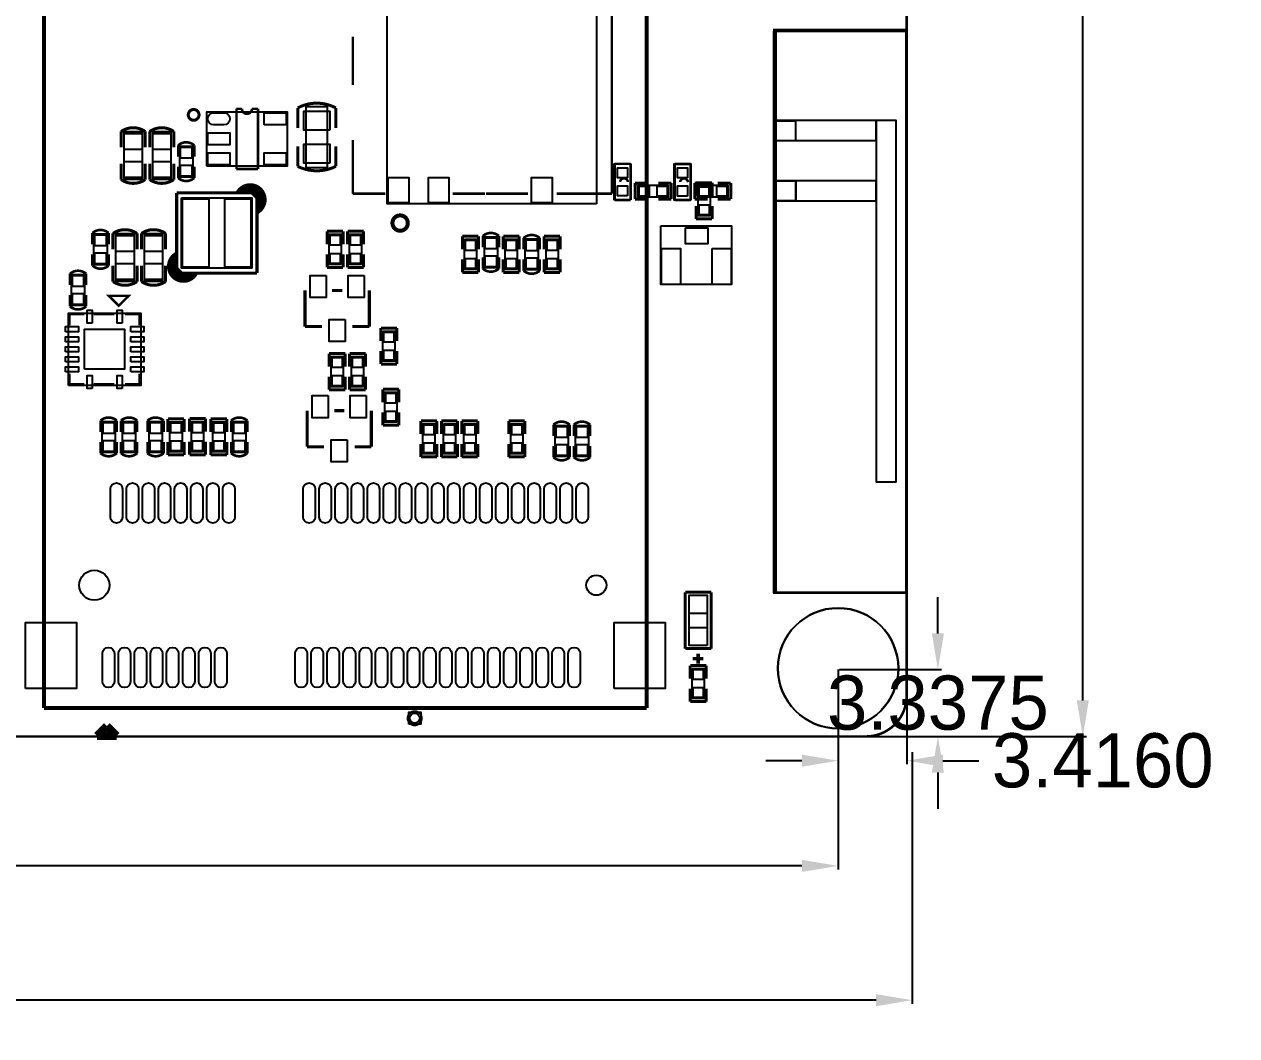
# Model space of a CAD drawing. Extents: x -22 to 154, y -114 to 23.
# Drawn here: x 93.4 to 153.8, y -113.5 to -63.1 of the extents above; entities that cross this region are included whole.
import ezdxf

# ---------------------------------------------------------------- set-up
doc = ezdxf.new("R2010")
doc.units = 0
doc.header["$MEASUREMENT"] = 0
doc.layers.get('0').update_dxf_attribs({"linetype": 'CONTINUOUS'})
doc.layers.get('Defpoints').update_dxf_attribs({"linetype": 'CONTINUOUS'})
for name, color, linetype in [('BG_OUTLINE', 254, 'CONTINUOUS'), ('PG_ASSEMBLY_TOP', 111, 'CONTINUOUS'), ('PG_SILKSCREEN_TOP', 7, 'CONTINUOUS'), ('PIN_TOP', 3, 'CONTINUOUS')]:
    doc.layers.add(name, color=color, linetype=linetype)
doc.dimstyles.get("Standard").update_dxf_attribs({"dimtxt": 2.7, "dimasz": 1.8, "dimexe": 0.18, "dimexo": 0.0625, "dimgap": 0.09, "dimtad": 0, "dimtih": 1, "dimtoh": 1, "dimdec": 4, "dimzin": 0, "dimdsep": 46, "dimtxsty": 'STANDARD', "dimcen": 0.09, "dimclrt": 2, "dimadec": 0, "dimazin": 0, "dimtfac": 1, "dimtdec": 4, "dimtofl": 0, "dimtmove": 0, "dimatfit": 3, "dimfxl": 1, "dimtolj": 1, "dimtzin": 0, "dimarcsym": 0})

# ---------------------------------------------------------------- blocks, each defined once
blk = doc.blocks.new('*D14')
at = {"color": 0, "linetype": 'Continuous', "lineweight": -2}
for p, q in [((0, -95.262), (0, -105.228)), ((133.93, -95.262), (133.93, -105.228)), ((1.8, -105.048), (57.875, -105.048)), ((132.13, -105.048), (76.055, -105.048))]:
    blk.add_line(p, q, dxfattribs=at)
at = {"color": 0, "linetype": 'Continuous'}
for points in [[(1.8, -104.748), (1.8, -105.348), (0, -105.048)], [(132.13, -104.748), (132.13, -105.348), (133.93, -105.048)]]:
    blk.add_solid(points, dxfattribs=at)
at = {"layer": 'Defpoints', "color": 0, "linetype": 'Continuous'}
for p in [(0, -95.2), (133.93, -95.2), (133.93, -105.048)]:
    blk.add_point(p, dxfattribs=at)
at = {"color": 2, "linetype": 'Continuous', "insert": (66.965, -105.048), "char_height": 2.7, "attachment_point": 5}
blk.add_mtext('\\A1;133.9296', dxfattribs=at)
blk = doc.blocks.new('*D15')
at = {"color": 0, "linetype": 'Continuous', "lineweight": -2}
for p, q in [((138.899, -93.462), (138.899, -91.662)), ((133.992, -95.262), (139.079, -95.262)), ((133.992, -98.6), (139.079, -98.6)), ((138.899, -100.4), (138.899, -102.2))]:
    blk.add_line(p, q, dxfattribs=at)
at = {"color": 0, "linetype": 'Continuous'}
for points in [[(138.599, -93.462), (139.199, -93.462), (138.899, -95.262)], [(138.599, -100.4), (139.199, -100.4), (138.899, -98.6)]]:
    blk.add_solid(points, dxfattribs=at)
at = {"layer": 'Defpoints', "color": 0, "linetype": 'Continuous'}
for p in [(133.93, -95.262), (133.93, -98.6), (138.899, -98.6)]:
    blk.add_point(p, dxfattribs=at)
at = {"color": 2, "linetype": 'Continuous', "insert": (138.899, -96.931), "char_height": 2.7, "attachment_point": 5}
blk.add_mtext('\\A1;3.3375', dxfattribs=at)
blk = doc.blocks.new('*D16')
at = {"color": 0, "linetype": 'Continuous', "lineweight": -2}
for p, q in [((133.93, -95.325), (133.93, -99.986)), ((137.346, -95.325), (137.346, -99.986)), ((132.13, -99.806), (130.33, -99.806)), ((139.146, -99.806), (140.946, -99.806))]:
    blk.add_line(p, q, dxfattribs=at)
at = {"color": 0, "linetype": 'Continuous'}
for points in [[(132.13, -99.506), (132.13, -100.106), (133.93, -99.806)], [(139.146, -99.506), (139.146, -100.106), (137.346, -99.806)]]:
    blk.add_solid(points, dxfattribs=at)
at = {"layer": 'Defpoints', "color": 0, "linetype": 'Continuous'}
for p in [(133.93, -95.262), (137.346, -95.262), (137.346, -99.806)]:
    blk.add_point(p, dxfattribs=at)
at = {"color": 2, "linetype": 'Continuous', "insert": (147.111, -99.806), "char_height": 2.7, "attachment_point": 5}
blk.add_mtext('\\A1;3.4160', dxfattribs=at)
blk = doc.blocks.new('*D19')
at = {"color": 0, "linetype": 'Continuous', "lineweight": -2}
for p, q in [((137.621, -99.38), (137.621, -111.921)), ((-8.395, -100.686), (-8.395, -111.921)), ((-6.595, -111.741), (56.198, -111.741)), ((135.821, -111.741), (73.028, -111.741))]:
    blk.add_line(p, q, dxfattribs=at)
at = {"color": 0, "linetype": 'Continuous'}
for points in [[(-6.595, -111.441), (-6.595, -112.041), (-8.395, -111.741)], [(135.821, -111.441), (135.821, -112.041), (137.621, -111.741)]]:
    blk.add_solid(points, dxfattribs=at)
at = {"layer": 'Defpoints', "color": 0, "linetype": 'Continuous'}
for p in [(137.621, -99.318), (-8.395, -100.623), (137.621, -111.741)]:
    blk.add_point(p, dxfattribs=at)
at = {"color": 2, "linetype": 'Continuous', "insert": (64.613, -111.741), "char_height": 2.7, "attachment_point": 5}
blk.add_mtext('\\A1;146.0157', dxfattribs=at)
blk = doc.blocks.new('*D20')
at = {"color": 0, "linetype": 'Continuous', "lineweight": -2}
for p, q in [((135.376, 7.494), (146.295, 7.494)), ((146.115, 5.694), (146.115, -44.113)), ((146.115, -96.8), (146.115, -46.993)), ((135.376, -98.6), (146.295, -98.6))]:
    blk.add_line(p, q, dxfattribs=at)
at = {"color": 0, "linetype": 'Continuous'}
for points in [[(145.815, 5.694), (146.415, 5.694), (146.115, 7.494)], [(145.815, -96.8), (146.415, -96.8), (146.115, -98.6)]]:
    blk.add_solid(points, dxfattribs=at)
at = {"layer": 'Defpoints', "color": 0, "linetype": 'Continuous'}
for p in [(135.314, 7.494), (135.314, -98.6), (146.115, -98.6)]:
    blk.add_point(p, dxfattribs=at)
at = {"color": 2, "linetype": 'Continuous', "insert": (146.115, -45.553), "char_height": 2.7, "attachment_point": 5}
blk.add_mtext('\\A1;106.0940', dxfattribs=at)

msp = doc.modelspace()

# ---------------------------------------------------------------- linework, layer by layer
at = {"layer": 'BG_OUTLINE', "const_width": 0.127}
msp.add_lwpolyline([(-6.637782, 7.509764), (135.313928, 7.49427, -0.414174), (137.345674, 5.46227), (137.345674, -96.567752, -0.414214), (135.313674, -98.599752), (-6.638036, -98.599752, -0.414214), (-8.670036, -96.567752), (-8.670036, 5.477764, -0.414253), (-6.637782, 7.509764)], format="xyb", dxfattribs=at)
at = {"layer": 'PG_ASSEMBLY_TOP'}
for points in [[(121.8946, -72.06107), (111.47679, -72.06107), (111.47679, -58.889392), (121.8946, -58.889392)], [(130.725164, -91.448636), (130.725164, -63.452756), (137.32129, -63.452756), (137.32129, -91.448636)], [(130.821684, -63.404496), (130.821684, -91.405456), (137.32129, -91.405456), (137.32129, -63.404496)], [(102.490016, -70.171564), (102.490016, -67.471544), (106.490008, -67.471544), (106.490008, -70.171564)], [(108.491782, -70.260972), (107.441746, -70.260972), (107.441746, -67.21094), (108.491782, -67.21094)], [(130.821684, -67.904868), (130.821684, -68.905882), (135.820404, -68.905882), (135.820404, -67.904868)], [(135.820404, -67.904868), (135.820404, -85.905848), (136.821164, -85.905848), (136.821164, -67.904868)], [(99.272344, -70.849236), (98.373184, -70.849236), (98.373184, -68.451476), (99.272344, -68.451476)], [(100.694744, -70.849236), (99.795584, -70.849236), (99.795584, -68.451476), (100.694744, -68.451476)], [(101.789484, -70.729856), (101.139244, -70.729856), (101.139244, -69.180456), (101.789484, -69.180456)], [(123.597416, -71.862442), (122.781822, -71.862442), (122.781822, -70.062598), (123.597416, -70.062598)], [(126.58725, -71.867522), (125.771656, -71.867522), (125.771656, -70.067678), (126.58725, -70.067678)], [(125.470666, -71.12), (125.470666, -71.71944), (123.972066, -71.71944), (123.972066, -71.12)], [(128.4351, -71.12508), (128.4351, -71.72452), (126.9365, -71.72452), (126.9365, -71.12508)], [(127.55372, -72.6567), (126.95428, -72.6567), (126.95428, -71.1581), (127.55372, -71.1581)], [(131.819904, -71.90486), (131.819904, -70.903846), (130.821684, -70.903846), (130.821684, -71.90486)], [(131.819904, -70.903846), (131.819904, -71.90486), (135.820404, -71.90486), (135.820404, -70.903846)], [(101.238304, -71.761096), (104.738424, -71.761096), (104.738424, -75.261216), (101.238304, -75.261216)], [(96.872298, -73.549256), (97.522538, -73.549256), (97.522538, -75.098656), (96.872298, -75.098656)], [(97.966784, -73.531476), (98.865944, -73.531476), (98.865944, -75.929236), (97.966784, -75.929236)], [(99.389184, -73.531476), (100.288344, -73.531476), (100.288344, -75.929236), (99.389184, -75.929236)], [(109.180884, -75.073256), (108.581444, -75.073256), (108.581444, -73.574656), (109.180884, -73.574656)], [(110.196884, -75.073256), (109.597444, -75.073256), (109.597444, -73.574656), (110.196884, -73.574656)], [(125.1077, -73.151238), (128.627632, -73.151238), (128.627632, -76.081128), (125.1077, -76.081128)], [(115.32108, -73.8251), (115.92052, -73.8251), (115.92052, -75.3237), (115.32108, -75.3237)], [(116.31168, -73.6981), (116.96192, -73.6981), (116.96192, -75.2475), (116.31168, -75.2475)], [(117.95252, -75.3237), (117.35308, -75.3237), (117.35308, -73.8251), (117.95252, -73.8251)], [(118.99392, -75.3491), (118.34368, -75.3491), (118.34368, -73.7997), (118.99392, -73.7997)], [(119.38508, -73.8251), (119.98452, -73.8251), (119.98452, -75.3237), (119.38508, -75.3237)], [(96.404684, -77.130656), (95.754444, -77.130656), (95.754444, -75.581256), (96.404684, -75.581256)], [(95.600266, -81.102454), (95.600266, -77.502258), (99.200462, -77.502258), (99.200462, -81.102454)], [(111.25708, -78.3971), (111.85652, -78.3971), (111.85652, -79.8957), (111.25708, -79.8957)], [(109.282484, -81.169256), (108.683044, -81.169256), (108.683044, -79.670656), (109.282484, -79.670656)], [(110.298484, -81.169256), (109.699044, -81.169256), (109.699044, -79.670656), (110.298484, -79.670656)], [(111.95812, -82.9437), (111.35868, -82.9437), (111.35868, -81.4451), (111.95812, -81.4451)], [(97.928684, -84.445856), (97.278444, -84.445856), (97.278444, -82.896456), (97.928684, -82.896456)], [(98.944684, -84.445856), (98.294444, -84.445856), (98.294444, -82.896456), (98.944684, -82.896456)], [(100.265484, -84.445856), (99.615244, -84.445856), (99.615244, -82.896456), (100.265484, -82.896456)], [(101.256084, -84.420456), (100.656644, -84.420456), (100.656644, -82.921856), (101.256084, -82.921856)], [(102.331266, -84.408772), (101.731826, -84.408772), (101.731826, -82.910172), (102.331266, -82.910172)], [(103.389684, -84.420456), (102.790244, -84.420456), (102.790244, -82.921856), (103.389684, -82.921856)], [(104.431084, -84.445856), (103.780844, -84.445856), (103.780844, -82.896456), (104.431084, -82.896456)], [(113.854484, -84.522056), (113.255044, -84.522056), (113.255044, -83.023456), (113.854484, -83.023456)], [(114.271044, -83.023456), (114.870484, -83.023456), (114.870484, -84.522056), (114.271044, -84.522056)], [(115.287044, -83.023456), (115.886484, -83.023456), (115.886484, -84.522056), (115.287044, -84.522056)], [(118.223284, -84.522056), (117.623844, -84.522056), (117.623844, -83.023456), (118.223284, -83.023456)], [(120.483884, -84.649056), (119.833644, -84.649056), (119.833644, -83.099656), (120.483884, -83.099656)], [(121.499884, -84.649056), (120.849644, -84.649056), (120.849644, -83.099656), (121.499884, -83.099656)], [(127.416052, -94.06509), (126.515876, -94.06509), (126.515876, -91.565222), (127.416052, -91.565222)], [(126.666244, -95.215456), (127.265684, -95.215456), (127.265684, -96.714056), (126.666244, -96.714056)], [(112.54359, -97.99193), (112.54359, -97.391982), (113.143538, -97.391982), (113.143538, -97.99193)]]:
    msp.add_lwpolyline(points, close=True, dxfattribs=at)
at = {"layer": 'PG_ASSEMBLY_TOP', "const_width": 0.127}
msp.add_lwpolyline([(137.341102, -63.548768), (137.341102, -63.389256), (130.750564, -63.389256), (130.750564, -91.443556), (137.34669, -91.443556), (137.34669, -63.389256)], dxfattribs=at)
at = {"layer": 'PG_ASSEMBLY_TOP'}
msp.add_lwpolyline([(136.929622, -95.199708, 1), (130.929634, -95.199708, 1)], format="xyb", close=True, dxfattribs=at)
at = {"layer": 'PG_SILKSCREEN_TOP'}
for points, const_width in [([(94.389194, -97.184972), (94.389194, -40.185086)], 0.199898), ([(124.389134, -40.185086), (124.389134, -97.184972)], 0.199898), ([(122.661934, -60.803282), (122.661934, -71.55053)], 0.127), ([(109.761782, -66.132456), (109.761782, -63.723266)], 0.127), ([(103.96855, -70.321424), (103.96855, -67.321684)], 0.127), ([(103.96855, -67.321684), (104.240076, -67.321684)], 0.127), ([(104.739948, -67.321684), (105.036874, -67.321684)], 0.127), ([(105.036874, -67.321684), (105.036874, -70.321424)], 0.127), ([(107.016804, -67.278758), (107.016804, -68.285868)], 0.150114), ([(98.223324, -68.451476), (98.223324, -69.249036)], 0.14986), ([(99.645724, -68.451476), (99.645724, -69.249036)], 0.14986), ([(109.761782, -71.55053), (109.761782, -68.879466)], 0.127), ([(101.865684, -69.142356), (101.865684, -69.706236)], 0.12954), ([(108.916724, -70.189344), (108.916724, -69.186044)], 0.150114), ([(98.223324, -70.849236), (98.223324, -70.051676)], 0.14986), ([(99.645724, -70.849236), (99.645724, -70.051676)], 0.14986), ([(123.597416, -70.062598), (122.797316, -70.062852)], 0.127), ([(122.797316, -70.062852), (122.797316, -71.862442)], 0.127), ([(123.597416, -71.862442), (123.597416, -70.062598)], 0.127), ([(125.78715, -70.067678), (125.78715, -71.867522)], 0.127), ([(126.58725, -70.067678), (125.78715, -70.067678)], 0.127), ([(126.58725, -71.867522), (126.58725, -70.067678)], 0.127), ([(101.865684, -70.767956), (101.865684, -70.204076)], 0.12954), ([(105.036874, -70.321424), (103.96855, -70.321424)], 0.127), ([(103.988362, -71.51116), (104.288336, -71.211186)], 0.150114), ([(104.18826, -71.51116), (104.488488, -71.211186)], 0.150114), ([(105.288334, -72.011032), (104.488488, -71.211186)], 0.150114), ([(104.888284, -71.211186), (104.488488, -71.211186)], 0.150114), ([(104.488488, -71.211186), (104.488488, -71.411084)], 0.150114), ([(105.38841, -71.91121), (104.58831, -71.11111)], 0.150114), ([(105.31348, -71.636128), (104.888284, -71.211186)], 0.150114), ([(123.82246, -71.8185), (123.822206, -71.02094)], 0.14986), ([(123.822206, -71.02094), (124.472446, -71.02094)], 0.14986), ([(125.620526, -71.021194), (124.970286, -71.02094)], 0.14986), ([(125.620526, -71.8185), (125.620526, -71.021194)], 0.14986), ([(126.78664, -71.02602), (127.43688, -71.02602)], 0.14986), ([(126.78664, -71.82358), (126.78664, -71.02602)], 0.14986), ([(126.85522, -71.00824), (127.65278, -71.00824)], 0.14986), ([(126.85522, -71.65848), (126.85522, -71.00824)], 0.14986), ([(127.65278, -71.00824), (127.65278, -71.65848)], 0.14986), ([(128.58496, -71.02602), (127.93472, -71.02602)], 0.14986), ([(128.58496, -71.82358), (128.58496, -71.02602)], 0.14986), ([(100.988368, -75.261216), (100.988368, -71.51116)], 0.153924), ([(100.988368, -71.51116), (104.738424, -71.51116)], 0.153924), ([(104.738424, -71.51116), (103.988362, -71.51116)], 0.150114), ([(104.18826, -71.411084), (104.66324, -71.411084)], 0.150114), ([(104.58831, -71.51116), (104.58831, -71.361046)], 0.150114), ([(104.66324, -71.411084), (105.188258, -71.936102)], 0.150114), ([(104.738424, -71.51116), (104.98836, -71.761096)], 0.153924), ([(104.98836, -71.761096), (104.738424, -71.51116)], 0.150114), ([(104.98836, -71.761096), (104.98836, -75.511152)], 0.153924), ([(104.98836, -72.511158), (104.98836, -71.761096)], 0.150114), ([(105.088436, -72.361044), (105.088436, -71.811134)], 0.150114), ([(105.288334, -71.611236), (105.288334, -72.111108)], 0.150114), ([(111.385858, -71.55053), (109.761782, -71.55053)], 0.127), ([(116.338858, -71.55053), (114.738658, -71.55053)], 0.127), ([(116.394738, -71.55053), (118.490746, -71.55053)], 0.127), ([(122.661934, -71.55053), (119.917464, -71.55053)], 0.127), ([(122.797316, -71.862442), (123.597416, -71.862442)], 0.127), ([(124.472446, -71.8185), (123.82246, -71.8185)], 0.14986), ([(124.97054, -71.8185), (125.620526, -71.8185)], 0.14986), ([(125.78715, -71.867522), (126.58725, -71.867522)], 0.127), ([(127.43688, -71.82358), (126.78664, -71.82358)], 0.14986), ([(127.93472, -71.82358), (128.58496, -71.82358)], 0.14986), ([(105.188258, -71.936102), (105.188258, -72.31126)], 0.150114), ([(126.85522, -72.15632), (126.85522, -72.80656)], 0.14986), ([(127.65278, -72.80656), (127.65278, -72.15632)], 0.14986), ([(126.85522, -72.80656), (127.65278, -72.80656)], 0.14986), ([(96.795844, -73.511156), (96.795844, -74.075036)], 0.12954), ([(99.015804, -73.531476), (99.015804, -74.329036)], 0.14986), ([(100.438204, -73.531476), (100.438204, -74.329036)], 0.14986), ([(108.482384, -74.075036), (108.482384, -73.424796)], 0.14986), ([(108.482384, -73.424796), (109.279944, -73.424796)], 0.14986), ([(109.279944, -73.424796), (109.279944, -74.075036)], 0.14986), ([(109.498384, -74.075036), (109.498384, -73.424796)], 0.14986), ([(109.498384, -73.424796), (110.295944, -73.424796)], 0.14986), ([(110.295944, -73.424796), (110.295944, -74.075036)], 0.14986), ([(116.01958, -73.67524), (115.22202, -73.67524)], 0.14986), ([(115.22202, -73.67524), (115.22202, -74.32548)], 0.14986), ([(116.01958, -74.32548), (116.01958, -73.67524)], 0.14986), ([(116.23548, -73.66), (116.23548, -74.22388)], 0.12954), ([(117.25402, -74.32548), (117.25402, -73.67524)], 0.14986), ([(117.25402, -73.67524), (118.05158, -73.67524)], 0.14986), ([(118.05158, -73.67524), (118.05158, -74.32548)], 0.14986), ([(120.08358, -73.67524), (119.28602, -73.67524)], 0.14986), ([(119.28602, -73.67524), (119.28602, -74.32548)], 0.14986), ([(120.08358, -74.32548), (120.08358, -73.67524)], 0.14986), ([(119.07012, -73.7616), (119.07012, -74.32548)], 0.12954), ([(96.795844, -75.136756), (96.795844, -74.572876)], 0.12954), ([(100.688394, -75.411076), (100.688394, -74.911204)], 0.150114), ([(100.78847, -75.08621), (100.78847, -74.711052)], 0.150114), ([(100.888292, -74.661268), (100.888292, -75.211178)], 0.150114), ([(100.988368, -74.511154), (100.988368, -75.261216)], 0.150114), ([(108.482384, -74.572876), (108.482384, -75.223116)], 0.14986), ([(109.279944, -75.223116), (109.279944, -74.572876)], 0.14986), ([(109.498384, -74.572876), (109.498384, -75.223116)], 0.14986), ([(110.295944, -75.223116), (110.295944, -74.572876)], 0.14986), ([(115.22202, -75.47356), (115.22202, -74.82332)], 0.14986), ([(116.01958, -74.82332), (116.01958, -75.47356)], 0.14986), ([(116.23548, -75.2856), (116.23548, -74.72172)], 0.12954), ([(117.25402, -74.82332), (117.25402, -75.47356)], 0.14986), ([(118.05158, -75.47356), (118.05158, -74.82332)], 0.14986), ([(119.07012, -75.3872), (119.07012, -74.82332)], 0.12954), ([(119.28602, -75.47356), (119.28602, -74.82332)], 0.14986), ([(120.08358, -74.82332), (120.08358, -75.47356)], 0.14986), ([(96.480884, -75.543156), (96.480884, -76.107036)], 0.12954), ([(99.015804, -75.929236), (99.015804, -75.131676)], 0.14986), ([(100.438204, -75.929236), (100.438204, -75.131676)], 0.14986), ([(100.588318, -75.111102), (101.388418, -75.911202)], 0.150114), ([(100.663248, -75.386184), (101.088444, -75.811126)], 0.150114), ([(100.688394, -75.01128), (101.48824, -75.811126)], 0.150114), ([(101.313488, -75.611228), (100.78847, -75.08621)], 0.150114), ([(101.238304, -75.511152), (100.988368, -75.261216)], 0.153924), ([(100.988368, -75.261216), (101.238304, -75.511152)], 0.150114), ([(104.98836, -75.511152), (101.238304, -75.511152)], 0.153924), ([(101.238304, -75.511152), (101.988366, -75.511152)], 0.150114), ([(101.388418, -75.511152), (101.388418, -75.661266)], 0.150114), ([(101.788468, -75.511152), (101.48824, -75.811126)], 0.150114), ([(101.988366, -75.511152), (101.688392, -75.811126)], 0.150114), ([(108.482384, -75.223116), (109.279944, -75.223116)], 0.14986), ([(109.498384, -75.223116), (110.295944, -75.223116)], 0.14986), ([(116.01958, -75.47356), (115.22202, -75.47356)], 0.14986), ([(117.25402, -75.47356), (118.05158, -75.47356)], 0.14986), ([(120.08358, -75.47356), (119.28602, -75.47356)], 0.14986), ([(101.088444, -75.811126), (101.48824, -75.811126)], 0.150114), ([(101.788468, -75.611228), (101.313488, -75.611228)], 0.150114), ([(101.48824, -75.811126), (101.48824, -75.611228)], 0.150114), ([(96.480884, -77.168756), (96.480884, -76.604876)], 0.12954), ([(98.103436, -77.138276), (98.603308, -76.638404), (97.60331, -76.638404), (98.103436, -77.138276)], 0.127), ([(107.382818, -78.170278), (107.382818, -76.366878)], 0.153924), ([(109.2327, -76.370434), (108.732828, -76.370434)], 0.153924), ([(110.58271, -78.170278), (110.58271, -76.366878)], 0.153924), ([(95.650304, -77.552296), (96.391476, -77.552296)], 0.127), ([(95.650304, -77.552296), (95.650304, -78.115414)], 0.127), ([(96.853248, -77.552296), (97.891346, -77.552296)], 0.127), ([(99.150424, -77.552296), (98.410268, -77.552296)], 0.127), ([(99.150424, -77.552296), (99.150424, -78.115414)], 0.127), ([(108.220764, -78.170278), (107.382818, -78.170278)], 0.153924), ([(109.744764, -78.170278), (110.58271, -78.170278)], 0.153924), ([(111.15802, -78.24724), (111.15802, -78.89748)], 0.14986), ([(111.95558, -78.24724), (111.15802, -78.24724)], 0.14986), ([(111.95558, -78.89748), (111.95558, -78.24724)], 0.14986), ([(108.583984, -80.171036), (108.583984, -79.520796)], 0.14986), ([(108.583984, -79.520796), (109.381544, -79.520796)], 0.14986), ([(109.381544, -79.520796), (109.381544, -80.171036)], 0.14986), ([(109.599984, -80.171036), (109.599984, -79.520796)], 0.14986), ([(109.599984, -79.520796), (110.397544, -79.520796)], 0.14986), ([(110.397544, -79.520796), (110.397544, -80.171036)], 0.14986), ([(111.15802, -80.04556), (111.15802, -79.39532)], 0.14986), ([(111.95558, -79.39532), (111.95558, -80.04556)], 0.14986), ([(111.95558, -80.04556), (111.15802, -80.04556)], 0.14986), ([(95.650304, -81.052416), (95.650304, -80.517238)], 0.127), ([(99.150424, -81.052416), (99.150424, -80.517238)], 0.127), ([(108.583984, -80.668876), (108.583984, -81.319116)], 0.14986), ([(109.381544, -81.319116), (109.381544, -80.668876)], 0.14986), ([(109.599984, -80.668876), (109.599984, -81.319116)], 0.14986), ([(110.397544, -81.319116), (110.397544, -80.668876)], 0.14986), ([(95.650304, -81.052416), (96.391476, -81.052416)], 0.127), ([(96.853248, -81.052416), (97.891346, -81.052416)], 0.127), ([(99.150424, -81.052416), (98.410268, -81.052416)], 0.127), ([(108.583984, -81.319116), (109.381544, -81.319116)], 0.14986), ([(109.599984, -81.319116), (110.397544, -81.319116)], 0.14986), ([(111.25962, -81.29524), (112.05718, -81.29524)], 0.14986), ([(111.25962, -81.94548), (111.25962, -81.29524)], 0.14986), ([(112.05718, -81.29524), (112.05718, -81.94548)], 0.14986), ([(100.557584, -83.422236), (100.557584, -82.771996)], 0.14986), ([(100.557584, -82.771996), (101.355144, -82.771996)], 0.14986), ([(101.355144, -82.771996), (101.355144, -83.422236)], 0.14986), ([(101.632766, -83.410552), (101.632766, -82.760312)], 0.14986), ([(101.632766, -82.760312), (102.430326, -82.760312)], 0.14986), ([(102.430326, -82.760312), (102.430326, -83.410552)], 0.14986), ([(102.691184, -83.422236), (102.691184, -82.771996)], 0.14986), ([(102.691184, -82.771996), (103.488744, -82.771996)], 0.14986), ([(103.488744, -82.771996), (103.488744, -83.422236)], 0.14986), ([(107.484418, -84.164678), (107.484418, -82.361278)], 0.153924), ([(109.3343, -82.364834), (108.834428, -82.364834)], 0.153924), ([(110.68431, -84.164678), (110.68431, -82.361278)], 0.153924), ([(111.25962, -82.44332), (111.25962, -83.09356)], 0.14986), ([(112.05718, -83.09356), (112.05718, -82.44332)], 0.14986), ([(98.004884, -82.858356), (98.004884, -83.422236)], 0.12954), ([(99.020884, -82.858356), (99.020884, -83.422236)], 0.12954), ([(100.341684, -82.858356), (100.341684, -83.422236)], 0.12954), ([(104.507284, -82.858356), (104.507284, -83.422236)], 0.12954), ([(111.25962, -83.09356), (112.05718, -83.09356)], 0.14986), ([(113.155984, -83.523836), (113.155984, -82.873596)], 0.14986), ([(113.155984, -82.873596), (113.953544, -82.873596)], 0.14986), ([(113.953544, -82.873596), (113.953544, -83.523836)], 0.14986), ([(114.969544, -82.873596), (114.171984, -82.873596)], 0.14986), ([(114.171984, -82.873596), (114.171984, -83.523836)], 0.14986), ([(114.969544, -83.523836), (114.969544, -82.873596)], 0.14986), ([(115.985544, -82.873596), (115.187984, -82.873596)], 0.14986), ([(115.187984, -82.873596), (115.187984, -83.523836)], 0.14986), ([(115.985544, -83.523836), (115.985544, -82.873596)], 0.14986), ([(117.524784, -83.523836), (117.524784, -82.873596)], 0.14986), ([(117.524784, -82.873596), (118.322344, -82.873596)], 0.14986), ([(118.322344, -82.873596), (118.322344, -83.523836)], 0.14986), ([(120.560084, -83.061556), (120.560084, -83.625436)], 0.12954), ([(121.576084, -83.061556), (121.576084, -83.625436)], 0.12954), ([(98.004884, -84.483956), (98.004884, -83.920076)], 0.12954), ([(99.020884, -84.483956), (99.020884, -83.920076)], 0.12954), ([(100.341684, -84.483956), (100.341684, -83.920076)], 0.12954), ([(100.557584, -83.920076), (100.557584, -84.570316)], 0.14986), ([(101.355144, -84.570316), (101.355144, -83.920076)], 0.14986), ([(101.632766, -83.908392), (101.632766, -84.558632)], 0.14986), ([(102.430326, -84.558632), (102.430326, -83.908392)], 0.14986), ([(102.691184, -83.920076), (102.691184, -84.570316)], 0.14986), ([(103.488744, -84.570316), (103.488744, -83.920076)], 0.14986), ([(104.507284, -84.483956), (104.507284, -83.920076)], 0.12954), ([(100.557584, -84.570316), (101.355144, -84.570316)], 0.14986), ([(101.632766, -84.558632), (102.430326, -84.558632)], 0.14986), ([(102.691184, -84.570316), (103.488744, -84.570316)], 0.14986), ([(108.322364, -84.164678), (107.484418, -84.164678)], 0.153924), ([(109.846364, -84.164678), (110.68431, -84.164678)], 0.153924), ([(113.155984, -84.021676), (113.155984, -84.671916)], 0.14986), ([(113.953544, -84.671916), (113.953544, -84.021676)], 0.14986), ([(114.171984, -84.671916), (114.171984, -84.021676)], 0.14986), ([(114.969544, -84.021676), (114.969544, -84.671916)], 0.14986), ([(115.187984, -84.671916), (115.187984, -84.021676)], 0.14986), ([(115.985544, -84.021676), (115.985544, -84.671916)], 0.14986), ([(117.524784, -84.021676), (117.524784, -84.671916)], 0.14986), ([(118.322344, -84.671916), (118.322344, -84.021676)], 0.14986), ([(120.560084, -84.687156), (120.560084, -84.123276)], 0.12954), ([(121.576084, -84.687156), (121.576084, -84.123276)], 0.12954), ([(113.155984, -84.671916), (113.953544, -84.671916)], 0.14986), ([(114.969544, -84.671916), (114.171984, -84.671916)], 0.14986), ([(115.985544, -84.671916), (115.187984, -84.671916)], 0.14986), ([(117.524784, -84.671916), (118.322344, -84.671916)], 0.14986), ([(126.315978, -94.215204), (126.315978, -91.415108)], 0.150114), ([(126.315978, -91.415108), (127.61595, -91.415108)], 0.150114), ([(127.61595, -91.415108), (127.61595, -94.215204)], 0.150114), ([(127.61595, -94.215204), (126.315978, -94.215204)], 0.150114), ([(126.686564, -94.720156), (127.219964, -94.720156)], 0.1778), ([(126.965964, -94.974156), (126.965964, -94.466156)], 0.1778), ([(127.364744, -95.065596), (126.567184, -95.065596)], 0.14986), ([(126.567184, -95.065596), (126.567184, -95.715836)], 0.14986), ([(127.364744, -95.715836), (127.364744, -95.065596)], 0.14986), ([(126.567184, -96.863916), (126.567184, -96.213676)], 0.14986), ([(127.364744, -96.213676), (127.364744, -96.863916)], 0.14986), ([(124.389134, -97.184972), (94.389194, -97.184972)], 0.199898), ([(127.364744, -96.863916), (126.567184, -96.863916)], 0.14986), ([(97.513394, -98.082608), (97.024952, -98.571304)], 0.40005), ([(97.024952, -98.571304), (98.00209, -98.57105)], 0.40005), ([(98.00209, -98.57105), (97.513394, -98.082608)], 0.40005)]:
    msp.add_lwpolyline(points, dxfattribs=dict(at, const_width=const_width))
for points, const_width in [([(108.916724, -68.285868), (108.916724, -67.278758, 0.252519), (107.016804, -67.278758)], 0.150114), ([(102.10419, -67.623436, 1), (101.567742, -67.623436, 1), (102.10419, -67.623436)], 0.150114), ([(104.240076, -67.321684, 1), (104.739948, -67.321684)], 0.127), ([(99.422204, -69.249036), (99.422204, -68.451476, 0.312067), (98.223324, -68.451476)], 0.14986), ([(100.844604, -69.249036), (100.844604, -68.451476, 0.312067), (99.645724, -68.451476)], 0.14986), ([(101.063044, -69.706236), (101.063044, -69.142356, -0.378849), (101.865684, -69.142356)], 0.12954), ([(107.016804, -69.186044), (107.016804, -70.189344, 0.233139), (108.916724, -70.189344)], 0.150114), ([(99.422204, -70.051676), (99.422204, -70.849236, -0.312067), (98.223324, -70.849236)], 0.14986), ([(100.844604, -70.051676), (100.844604, -70.849236, -0.312067), (99.645724, -70.849236)], 0.14986), ([(101.063044, -70.204076), (101.063044, -70.767956, 0.378849), (101.865684, -70.767956)], 0.12954), ([(103.988362, -71.51116, -1.378974), (104.98836, -72.511158)], 0.150114), ([(123.461018, -70.972426, 0.921204), (123.072398, -70.96125)], 0.127), ([(126.450852, -70.977506, 0.92135), (126.062232, -70.96633)], 0.127), ([(112.50168, -73.016364, 1), (111.736124, -73.016364, 1), (112.50168, -73.016364)], 0.199898), ([(97.598484, -74.07529), (97.598484, -73.511156, 0.378812), (96.795844, -73.511156)], 0.12954), ([(97.816924, -74.329036), (97.816924, -73.531476, -0.312067), (99.015804, -73.531476)], 0.14986), ([(99.239324, -74.329036), (99.239324, -73.531476, -0.312059), (100.438204, -73.531476)], 0.14986), ([(117.03812, -74.22388), (117.03812, -73.66, 0.378845), (116.23548, -73.66)], 0.12954), ([(118.26748, -74.32548), (118.26748, -73.7616, -0.378845), (119.07012, -73.7616)], 0.12954), ([(97.598484, -74.57313), (97.598484, -75.136756, -0.378877), (96.795844, -75.136756)], 0.12954), ([(101.988366, -75.511152, -1.378974), (100.988368, -74.511154)], 0.150114), ([(117.03812, -74.72172), (117.03812, -75.2856, -0.378845), (116.23548, -75.2856)], 0.12954), ([(118.26748, -74.82332), (118.26748, -75.3872, 0.378845), (119.07012, -75.3872)], 0.12954), ([(95.678244, -76.107036), (95.678244, -75.543156, -0.378845), (96.480884, -75.543156)], 0.12954), ([(97.816924, -75.131676), (97.816924, -75.929236, 0.312067), (99.015804, -75.929236)], 0.14986), ([(99.239324, -75.131676), (99.239324, -75.929236, 0.312059), (100.438204, -75.929236)], 0.14986), ([(95.678244, -76.604876), (95.678244, -77.168756, 0.378845), (96.480884, -77.168756)], 0.12954), ([(97.202244, -83.422236), (97.202244, -82.858356, -0.378845), (98.004884, -82.858356)], 0.12954), ([(98.218244, -83.422236), (98.218244, -82.858356, -0.378845), (99.020884, -82.858356)], 0.12954), ([(99.539044, -83.422236), (99.539044, -82.858356, -0.378845), (100.341684, -82.858356)], 0.12954), ([(103.704644, -83.422236), (103.704644, -82.858356, -0.378845), (104.507284, -82.858356)], 0.12954), ([(119.757444, -83.625436), (119.757444, -83.061556, -0.378845), (120.560084, -83.061556)], 0.12954), ([(120.773444, -83.625436), (120.773444, -83.061556, -0.378845), (121.576084, -83.061556)], 0.12954), ([(97.202244, -83.920076), (97.202244, -84.483956, 0.378845), (98.004884, -84.483956)], 0.12954), ([(98.218244, -83.920076), (98.218244, -84.483956, 0.378845), (99.020884, -84.483956)], 0.12954), ([(99.539044, -83.920076), (99.539044, -84.483956, 0.378845), (100.341684, -84.483956)], 0.12954), ([(103.704644, -83.920076), (103.704644, -84.483956, 0.378845), (104.507284, -84.483956)], 0.12954), ([(119.757444, -84.123276), (119.757444, -84.687156, 0.378845), (120.560084, -84.687156)], 0.12954), ([(120.773444, -84.123276), (120.773444, -84.687156, 0.378845), (121.576084, -84.687156)], 0.12954), ([(113.193576, -97.691956, 1), (112.493552, -97.691956, 1), (113.193576, -97.691956)], 0.100076)]:
    msp.add_lwpolyline(points, format="xyb", dxfattribs=dict(at, const_width=const_width))
at = {"layer": 'PIN_TOP'}
for points in [[(103.340154, -68.121276), (102.839774, -68.121276, -1), (102.839774, -67.521836), (103.340154, -67.521836, -1)], [(98.289364, -86.262464), (98.289364, -87.662512, -1), (97.689416, -87.662512), (97.689416, -86.262464, -1)], [(99.08921, -86.262464), (99.08921, -87.662512, -1), (98.489262, -87.662512), (98.489262, -86.262464, -1)], [(99.88931, -86.262464), (99.88931, -87.662512, -1), (99.289362, -87.662512), (99.289362, -86.262464, -1)], [(100.689156, -86.262464), (100.689156, -87.662512, -1), (100.089208, -87.662512), (100.089208, -86.262464, -1)], [(101.489256, -86.262464), (101.489256, -87.662512, -1), (100.889308, -87.662512), (100.889308, -86.262464, -1)], [(102.289356, -86.262464), (102.289356, -87.662512, -1), (101.689408, -87.662512), (101.689408, -86.262464, -1)], [(103.089202, -86.262464), (103.089202, -87.662512, -1), (102.489254, -87.662512), (102.489254, -86.262464, -1)], [(103.889302, -86.262464), (103.889302, -87.662512, -1), (103.289354, -87.662512), (103.289354, -86.262464, -1)], [(107.889294, -86.262464), (107.889294, -87.662512, -1), (107.289346, -87.662512), (107.289346, -86.262464, -1)], [(108.68914, -86.262464), (108.68914, -87.662512, -1), (108.089192, -87.662512), (108.089192, -86.262464, -1)], [(109.48924, -86.262464), (109.48924, -87.662512, -1), (108.889292, -87.662512), (108.889292, -86.262464, -1)], [(110.28934, -86.262464), (110.28934, -87.662512, -1), (109.689392, -87.662512), (109.689392, -86.262464, -1)], [(111.089186, -86.262464), (111.089186, -87.662512, -1), (110.489238, -87.662512), (110.489238, -86.262464, -1)], [(111.889286, -86.262464), (111.889286, -87.662512, -1), (111.289338, -87.662512), (111.289338, -86.262464, -1)], [(112.689132, -86.262464), (112.689132, -87.662512, -1), (112.089184, -87.662512), (112.089184, -86.262464, -1)], [(113.489232, -86.262464), (113.489232, -87.662512, -1), (112.889284, -87.662512), (112.889284, -86.262464, -1)], [(114.289332, -86.262464), (114.289332, -87.662512, -1), (113.689384, -87.662512), (113.689384, -86.262464, -1)], [(115.089178, -86.262464), (115.089178, -87.662512, -1), (114.48923, -87.662512), (114.48923, -86.262464, -1)], [(115.889278, -86.262464), (115.889278, -87.662512, -1), (115.28933, -87.662512), (115.28933, -86.262464, -1)], [(116.689124, -86.262464), (116.689124, -87.662512, -1), (116.089176, -87.662512), (116.089176, -86.262464, -1)], [(117.489224, -86.262464), (117.489224, -87.662512, -1), (116.889276, -87.662512), (116.889276, -86.262464, -1)], [(118.289324, -86.262464), (118.289324, -87.662512, -1), (117.689376, -87.662512), (117.689376, -86.262464, -1)], [(119.08917, -86.262464), (119.08917, -87.662512, -1), (118.489222, -87.662512), (118.489222, -86.262464, -1)], [(119.88927, -86.262464), (119.88927, -87.662512, -1), (119.289322, -87.662512), (119.289322, -86.262464, -1)], [(120.689116, -86.262464), (120.689116, -87.662512, -1), (120.089168, -87.662512), (120.089168, -86.262464, -1)], [(121.489216, -86.262464), (121.489216, -87.662512, -1), (120.889268, -87.662512), (120.889268, -86.262464, -1)], [(97.889314, -94.4626), (97.889314, -95.862648, -1), (97.289366, -95.862648), (97.289366, -94.4626, -1)], [(98.68916, -94.4626), (98.68916, -95.862648, -1), (98.089212, -95.862648), (98.089212, -94.4626, -1)], [(99.48926, -94.4626), (99.48926, -95.862648, -1), (98.889312, -95.862648), (98.889312, -94.4626, -1)], [(100.289106, -94.4626), (100.289106, -95.862648, -1), (99.689158, -95.862648), (99.689158, -94.4626, -1)], [(101.089206, -94.4626), (101.089206, -95.862648, -1), (100.489258, -95.862648), (100.489258, -94.4626, -1)], [(101.889306, -94.4626), (101.889306, -95.862648, -1), (101.289358, -95.862648), (101.289358, -94.4626, -1)], [(102.689152, -94.4626), (102.689152, -95.862648, -1), (102.089204, -95.862648), (102.089204, -94.4626, -1)], [(103.489252, -94.4626), (103.489252, -95.862648, -1), (102.889304, -95.862648), (102.889304, -94.4626, -1)], [(107.489244, -94.4626), (107.489244, -95.862648, -1), (106.889296, -95.862648), (106.889296, -94.4626, -1)], [(108.28909, -94.4626), (108.28909, -95.862648, -1), (107.689142, -95.862648), (107.689142, -94.4626, -1)], [(109.08919, -94.4626), (109.08919, -95.862648, -1), (108.489242, -95.862648), (108.489242, -94.4626, -1)], [(109.88929, -94.4626), (109.88929, -95.862648, -1), (109.289342, -95.862648), (109.289342, -94.4626, -1)], [(110.689136, -94.4626), (110.689136, -95.862648, -1), (110.089188, -95.862648), (110.089188, -94.4626, -1)], [(111.489236, -94.4626), (111.489236, -95.862648, -1), (110.889288, -95.862648), (110.889288, -94.4626, -1)], [(112.289082, -94.4626), (112.289082, -95.862648, -1), (111.689134, -95.862648), (111.689134, -94.4626, -1)], [(113.089182, -94.4626), (113.089182, -95.862648, -1), (112.489234, -95.862648), (112.489234, -94.4626, -1)], [(113.889282, -94.4626), (113.889282, -95.862648, -1), (113.289334, -95.862648), (113.289334, -94.4626, -1)], [(114.689128, -94.4626), (114.689128, -95.862648, -1), (114.08918, -95.862648), (114.08918, -94.4626, -1)], [(115.489228, -94.4626), (115.489228, -95.862648, -1), (114.88928, -95.862648), (114.88928, -94.4626, -1)], [(116.289074, -94.4626), (116.289074, -95.862648, -1), (115.689126, -95.862648), (115.689126, -94.4626, -1)], [(117.089174, -94.4626), (117.089174, -95.862648, -1), (116.489226, -95.862648), (116.489226, -94.4626, -1)], [(117.889274, -94.4626), (117.889274, -95.862648, -1), (117.289326, -95.862648), (117.289326, -94.4626, -1)], [(118.68912, -94.4626), (118.68912, -95.862648, -1), (118.089172, -95.862648), (118.089172, -94.4626, -1)], [(119.48922, -94.4626), (119.48922, -95.862648, -1), (118.889272, -95.862648), (118.889272, -94.4626, -1)], [(120.289066, -94.4626), (120.289066, -95.862648, -1), (119.689118, -95.862648), (119.689118, -94.4626, -1)], [(121.089166, -94.4626), (121.089166, -95.862648, -1), (120.489218, -95.862648), (120.489218, -94.4626, -1)]]:
    msp.add_lwpolyline(points, format="xyb", close=True, dxfattribs=at)
for points in [[(105.34015, -68.121276), (105.34015, -67.521836), (106.43997, -67.521836), (106.43997, -68.121276)], [(108.617004, -68.385944), (107.316524, -68.385944), (107.316524, -67.435984), (108.617004, -67.435984)], [(130.808984, -67.922902), (131.809744, -67.922902), (131.809744, -68.923662), (130.808984, -68.923662)], [(99.272344, -69.349366), (98.373184, -69.349366), (98.373184, -68.549266), (99.272344, -68.549266)], [(100.694744, -69.349366), (99.795584, -69.349366), (99.795584, -68.549266), (100.694744, -68.549266)], [(102.540054, -69.121274), (102.540054, -68.521834), (103.639874, -68.521834), (103.639874, -69.121274)], [(101.739954, -69.781166), (101.188774, -69.781166), (101.188774, -69.229986), (101.739954, -69.229986)], [(108.617004, -70.035928), (107.316524, -70.035928), (107.316524, -69.085968), (108.617004, -69.085968)], [(99.272344, -70.751446), (98.373184, -70.751446), (98.373184, -69.951346), (99.272344, -69.951346)], [(100.694744, -70.751446), (99.795584, -70.751446), (99.795584, -69.951346), (100.694744, -69.951346)], [(102.540054, -70.121272), (102.540054, -69.521832), (103.639874, -69.521832), (103.639874, -70.121272)], [(105.34015, -70.121272), (105.34015, -69.521832), (106.43997, -69.521832), (106.43997, -70.121272)], [(101.739954, -70.680326), (101.188774, -70.680326), (101.188774, -70.129146), (101.739954, -70.129146)], [(123.44781, -70.762622), (122.94743, -70.762622), (122.94743, -70.262242), (123.44781, -70.262242)], [(126.43739, -70.767702), (125.93701, -70.767702), (125.93701, -70.267322), (126.43739, -70.267322)], [(111.52759, -72.01027), (111.52759, -70.74027), (112.54359, -70.74027), (112.54359, -72.01027)], [(113.527586, -72.01027), (113.527586, -70.74027), (114.543586, -70.74027), (114.543586, -72.01027)], [(118.66753, -72.01027), (118.66753, -70.74027), (119.68353, -70.74027), (119.68353, -72.01027)], [(123.44781, -71.662798), (122.94743, -71.662798), (122.94743, -71.162418), (123.44781, -71.162418)], [(124.521976, -71.169784), (124.521976, -71.670164), (124.021596, -71.670164), (124.021596, -71.169784)], [(125.421136, -71.169784), (125.421136, -71.670164), (124.920756, -71.670164), (124.920756, -71.169784)], [(126.43739, -71.667878), (125.93701, -71.667878), (125.93701, -71.167498), (126.43739, -71.167498)], [(127.48641, -71.17461), (127.48641, -71.67499), (126.98603, -71.67499), (126.98603, -71.17461)], [(127.50419, -71.70801), (127.00381, -71.70801), (127.00381, -71.20763), (127.50419, -71.20763)], [(128.38557, -71.17461), (128.38557, -71.67499), (127.88519, -71.67499), (127.88519, -71.17461)], [(130.808984, -70.9041), (131.809744, -70.9041), (131.809744, -71.90486), (130.808984, -71.90486)], [(101.288088, -71.810626), (102.588568, -71.810626), (102.588568, -75.211686), (101.288088, -75.211686)], [(103.38816, -71.810626), (104.68864, -71.810626), (104.68864, -75.211686), (103.38816, -75.211686)], [(127.50419, -72.60717), (127.00381, -72.60717), (127.00381, -72.10679), (127.50419, -72.10679)], [(96.921574, -73.598786), (97.472754, -73.598786), (97.472754, -74.149966), (96.921574, -74.149966)], [(97.966784, -73.629266), (98.865944, -73.629266), (98.865944, -74.429366), (97.966784, -74.429366)], [(99.389184, -73.629266), (100.288344, -73.629266), (100.288344, -74.429366), (99.389184, -74.429366)], [(109.131354, -74.124566), (108.630974, -74.124566), (108.630974, -73.624186), (109.131354, -73.624186)], [(110.147354, -74.124566), (109.646974, -74.124566), (109.646974, -73.624186), (110.147354, -73.624186)], [(126.337568, -73.25106), (127.437388, -73.25106), (127.437388, -74.05116), (126.337568, -74.05116)], [(115.37061, -73.87463), (115.87099, -73.87463), (115.87099, -74.37501), (115.37061, -74.37501)], [(116.36121, -73.74763), (116.91239, -73.74763), (116.91239, -74.29881), (116.36121, -74.29881)], [(117.90299, -74.37501), (117.40261, -74.37501), (117.40261, -73.87463), (117.90299, -73.87463)], [(118.94439, -74.40041), (118.39321, -74.40041), (118.39321, -73.84923), (118.94439, -73.84923)], [(119.43461, -73.87463), (119.93499, -73.87463), (119.93499, -74.37501), (119.43461, -74.37501)], [(96.921574, -74.497946), (97.472754, -74.497946), (97.472754, -75.049126), (96.921574, -75.049126)], [(109.131354, -75.023726), (108.630974, -75.023726), (108.630974, -74.523346), (109.131354, -74.523346)], [(110.147354, -75.023726), (109.646974, -75.023726), (109.646974, -74.523346), (110.147354, -74.523346)], [(115.37061, -74.77379), (115.87099, -74.77379), (115.87099, -75.27417), (115.37061, -75.27417)], [(116.36121, -74.64679), (116.91239, -74.64679), (116.91239, -75.19797), (116.36121, -75.19797)], [(117.90299, -75.27417), (117.40261, -75.27417), (117.40261, -74.77379), (117.90299, -74.77379)], [(118.94439, -75.29957), (118.39321, -75.29957), (118.39321, -74.74839), (118.94439, -74.74839)], [(119.43461, -74.77379), (119.93499, -74.77379), (119.93499, -75.27417), (119.43461, -75.27417)], [(125.132592, -74.281157), (126.082552, -74.281157), (126.082552, -76.081255), (125.132592, -76.081255)], [(127.652526, -74.281157), (128.602486, -74.281157), (128.602486, -76.081255), (127.652526, -76.081255)], [(97.966784, -75.031346), (98.865944, -75.031346), (98.865944, -75.831446), (97.966784, -75.831446)], [(99.389184, -75.031346), (100.288344, -75.031346), (100.288344, -75.831446), (99.389184, -75.831446)], [(96.355154, -76.181966), (95.803974, -76.181966), (95.803974, -75.630786), (96.355154, -75.630786)], [(108.432854, -75.620372), (108.432854, -76.720192), (107.632754, -76.720192), (107.632754, -75.620372)], [(110.332774, -75.620372), (110.332774, -76.720192), (109.532674, -76.720192), (109.532674, -75.620372)], [(96.355154, -77.081126), (95.803974, -77.081126), (95.803974, -76.529946), (96.355154, -76.529946)], [(96.77527, -78.001241), (96.525334, -78.001241), (96.525334, -77.351255), (96.77527, -77.351255)], [(98.275394, -78.001241), (98.025458, -78.001241), (98.025458, -77.351255), (98.275394, -77.351255)], [(109.382814, -77.82052), (109.382814, -78.92034), (108.582714, -78.92034), (108.582714, -77.82052)], [(95.449136, -78.427326), (95.449136, -78.17739), (96.099122, -78.17739), (96.099122, -78.427326)], [(96.400874, -80.301846), (96.400874, -78.302866), (98.399854, -78.302866), (98.399854, -80.301846)], [(98.701352, -78.427326), (98.701352, -78.17739), (99.351338, -78.17739), (99.351338, -78.427326)], [(111.30661, -78.44663), (111.80699, -78.44663), (111.80699, -78.94701), (111.30661, -78.94701)], [(95.449136, -78.927198), (95.449136, -78.677262), (96.099122, -78.677262), (96.099122, -78.927198)], [(98.701352, -78.927198), (98.701352, -78.677262), (99.351338, -78.677262), (99.351338, -78.927198)], [(95.449136, -79.427324), (95.449136, -79.177388), (96.099122, -79.177388), (96.099122, -79.427324)], [(95.449136, -79.92745), (95.449136, -79.677514), (96.099122, -79.677514), (96.099122, -79.92745)], [(98.701352, -79.427324), (98.701352, -79.177388), (99.351338, -79.177388), (99.351338, -79.427324)], [(98.701352, -79.92745), (98.701352, -79.677514), (99.351338, -79.677514), (99.351338, -79.92745)], [(111.30661, -79.34579), (111.80699, -79.34579), (111.80699, -79.84617), (111.30661, -79.84617)], [(95.449136, -80.427322), (95.449136, -80.177386), (96.099122, -80.177386), (96.099122, -80.427322)], [(98.701352, -80.427322), (98.701352, -80.177386), (99.351338, -80.177386), (99.351338, -80.427322)], [(109.232954, -80.220566), (108.732574, -80.220566), (108.732574, -79.720186), (109.232954, -79.720186)], [(110.248954, -80.220566), (109.748574, -80.220566), (109.748574, -79.720186), (110.248954, -79.720186)], [(96.77527, -81.253457), (96.525334, -81.253457), (96.525334, -80.603471), (96.77527, -80.603471)], [(98.275394, -81.253457), (98.025458, -81.253457), (98.025458, -80.603471), (98.275394, -80.603471)], [(109.232954, -81.119726), (108.732574, -81.119726), (108.732574, -80.619346), (109.232954, -80.619346)], [(110.248954, -81.119726), (109.748574, -81.119726), (109.748574, -80.619346), (110.248954, -80.619346)], [(111.90859, -81.99501), (111.40821, -81.99501), (111.40821, -81.49463), (111.90859, -81.49463)], [(108.534454, -81.614772), (108.534454, -82.714592), (107.734354, -82.714592), (107.734354, -81.614772)], [(110.434374, -81.614772), (110.434374, -82.714592), (109.634274, -82.714592), (109.634274, -81.614772)], [(111.90859, -82.89417), (111.40821, -82.89417), (111.40821, -82.39379), (111.90859, -82.39379)], [(97.879154, -83.497166), (97.327974, -83.497166), (97.327974, -82.945986), (97.879154, -82.945986)], [(98.895154, -83.497166), (98.343974, -83.497166), (98.343974, -82.945986), (98.895154, -82.945986)], [(100.215954, -83.497166), (99.664774, -83.497166), (99.664774, -82.945986), (100.215954, -82.945986)], [(101.206554, -83.471766), (100.706174, -83.471766), (100.706174, -82.971386), (101.206554, -82.971386)], [(102.281736, -83.460082), (101.781356, -83.460082), (101.781356, -82.959702), (102.281736, -82.959702)], [(103.340154, -83.471766), (102.839774, -83.471766), (102.839774, -82.971386), (103.340154, -82.971386)], [(104.381554, -83.497166), (103.830374, -83.497166), (103.830374, -82.945986), (104.381554, -82.945986)], [(113.804954, -83.573366), (113.304574, -83.573366), (113.304574, -83.072986), (113.804954, -83.072986)], [(114.320574, -83.072986), (114.820954, -83.072986), (114.820954, -83.573366), (114.320574, -83.573366)], [(115.336574, -83.072986), (115.836954, -83.072986), (115.836954, -83.573366), (115.336574, -83.573366)], [(118.173754, -83.573366), (117.673374, -83.573366), (117.673374, -83.072986), (118.173754, -83.072986)], [(120.434354, -83.700366), (119.883174, -83.700366), (119.883174, -83.149186), (120.434354, -83.149186)], [(121.450354, -83.700366), (120.899174, -83.700366), (120.899174, -83.149186), (121.450354, -83.149186)], [(97.879154, -84.396326), (97.327974, -84.396326), (97.327974, -83.845146), (97.879154, -83.845146)], [(98.895154, -84.396326), (98.343974, -84.396326), (98.343974, -83.845146), (98.895154, -83.845146)], [(100.215954, -84.396326), (99.664774, -84.396326), (99.664774, -83.845146), (100.215954, -83.845146)], [(101.206554, -84.370926), (100.706174, -84.370926), (100.706174, -83.870546), (101.206554, -83.870546)], [(102.281736, -84.359242), (101.781356, -84.359242), (101.781356, -83.858862), (102.281736, -83.858862)], [(103.340154, -84.370926), (102.839774, -84.370926), (102.839774, -83.870546), (103.340154, -83.870546)], [(104.381554, -84.396326), (103.830374, -84.396326), (103.830374, -83.845146), (104.381554, -83.845146)], [(109.484414, -83.81492), (109.484414, -84.91474), (108.684314, -84.91474), (108.684314, -83.81492)], [(113.804954, -84.472526), (113.304574, -84.472526), (113.304574, -83.972146), (113.804954, -83.972146)], [(114.320574, -83.972146), (114.820954, -83.972146), (114.820954, -84.472526), (114.320574, -84.472526)], [(115.336574, -83.972146), (115.836954, -83.972146), (115.836954, -84.472526), (115.336574, -84.472526)], [(118.173754, -84.472526), (117.673374, -84.472526), (117.673374, -83.972146), (118.173754, -83.972146)], [(120.434354, -84.599526), (119.883174, -84.599526), (119.883174, -84.048346), (120.434354, -84.048346)], [(121.450354, -84.599526), (120.899174, -84.599526), (120.899174, -84.048346), (121.450354, -84.048346)], [(127.415544, -92.464636), (126.516384, -92.464636), (126.516384, -91.565476), (127.415544, -91.565476)], [(93.469206, -96.21266), (93.469206, -92.912692), (96.009206, -92.912692), (96.009206, -96.21266)], [(122.769122, -96.21266), (122.769122, -92.912692), (125.309122, -92.912692), (125.309122, -96.21266)], [(127.415544, -94.064836), (126.516384, -94.064836), (126.516384, -93.165676), (127.415544, -93.165676)], [(126.715774, -95.264986), (127.216154, -95.264986), (127.216154, -95.765366), (126.715774, -95.765366)], [(126.715774, -96.164146), (127.216154, -96.164146), (127.216154, -96.664526), (126.715774, -96.664526)]]:
    msp.add_lwpolyline(points, close=True, dxfattribs=at)
for centre, radius in [((96.889062, -91.062556), 0.75057), ((121.889266, -91.062556), 0.499999), ((133.929628, -95.199708), 2.999994), ((112.843564, -97.691956), 0.25019)]:
    msp.add_circle(centre, radius, dxfattribs=at)

# ---------------------------------------------------------------- dimensions: what is measured, and where the dimension line sits
at = {"linetype": 'Continuous'}
for base, p1, p2, picture, middle in [((146.115119, -98.599752), (135.313928, 7.49427), (135.313676, -98.599752), '*D20', (146.115119, -45.552741)), ((138.899132, -98.599752), (133.929628, -95.262208), (133.929628, -98.599752), '*D15', (138.899132, -96.93098))]:
    dim = msp.add_linear_dim(base=base, p1=p1, p2=p2, angle=90, dimstyle='Standard', dxfattribs=at)
    dim.commit()
    dim.dimension.update_dxf_attribs({"geometry": picture, "text_midpoint": middle})
for base, p1, p2, picture, middle in [((133.929628, -105.048239), (0, -95.199708), (133.929628, -95.199708), '*D14', (66.964814, -105.048239)), ((137.345674, -99.805742), (133.929628, -95.262208), (137.345674, -95.262208), '*D16', (147.110674, -99.805742)), ((137.620885, -111.741497), (-8.394825, -100.623451), (137.620885, -99.317906), '*D19', (64.61303, -111.741497))]:
    dim = msp.add_linear_dim(base=base, p1=p1, p2=p2, dimstyle='Standard', dxfattribs=at)
    dim.commit()
    dim.dimension.update_dxf_attribs({"geometry": picture, "text_midpoint": middle})

doc.saveas('drawing.dxf')
